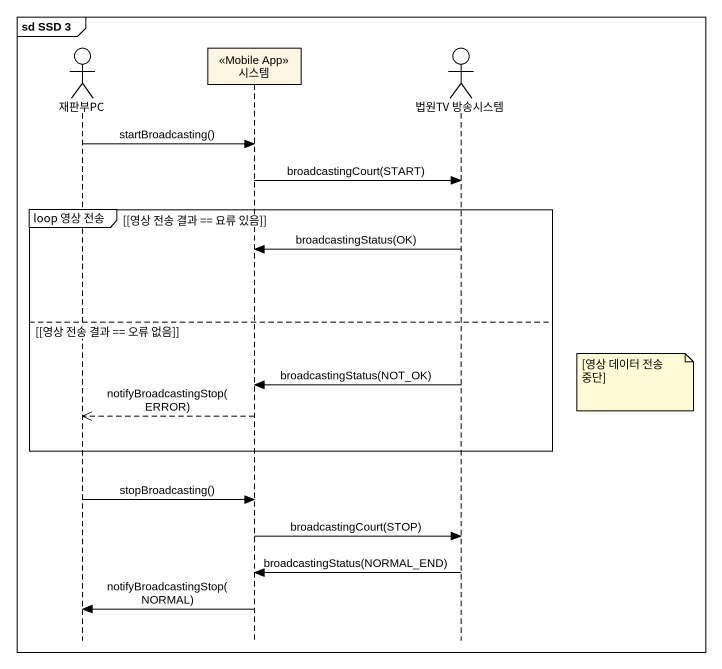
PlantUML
@startuml
mainframe sd SSD 3
hide footbox
actor 재판부PC
participant 시스템 <<Mobile App>>
actor "법원TV 방송시스템" as 법원TV_방송시스템

재판부PC -> 시스템 : startBroadcasting()
시스템 -> 법원TV_방송시스템 : broadcastingCourt(START)
group loop 영상 전송 [[영상 전송 결과 == 요류 있음]]
  법원TV_방송시스템 -> 시스템 : broadcastingStatus(OK)
else [영상 전송 결과 == 오류 없음]
  note right of 법원TV_방송시스템 : [영상 데이터 전송 중단]
  법원TV_방송시스템 -> 시스템 : broadcastingStatus(NOT_OK)
  시스템 -->> 재판부PC : notifyBroadcastingStop(ERROR)
end
재판부PC -> 시스템 : stopBroadcasting()
시스템 -> 법원TV_방송시스템 : broadcastingCourt(STOP)
법원TV_방송시스템 -> 시스템 : broadcastingStatus(NORMAL_END)
시스템 -> 재판부PC : notifyBroadcastingStop(NORMAL)
@enduml
